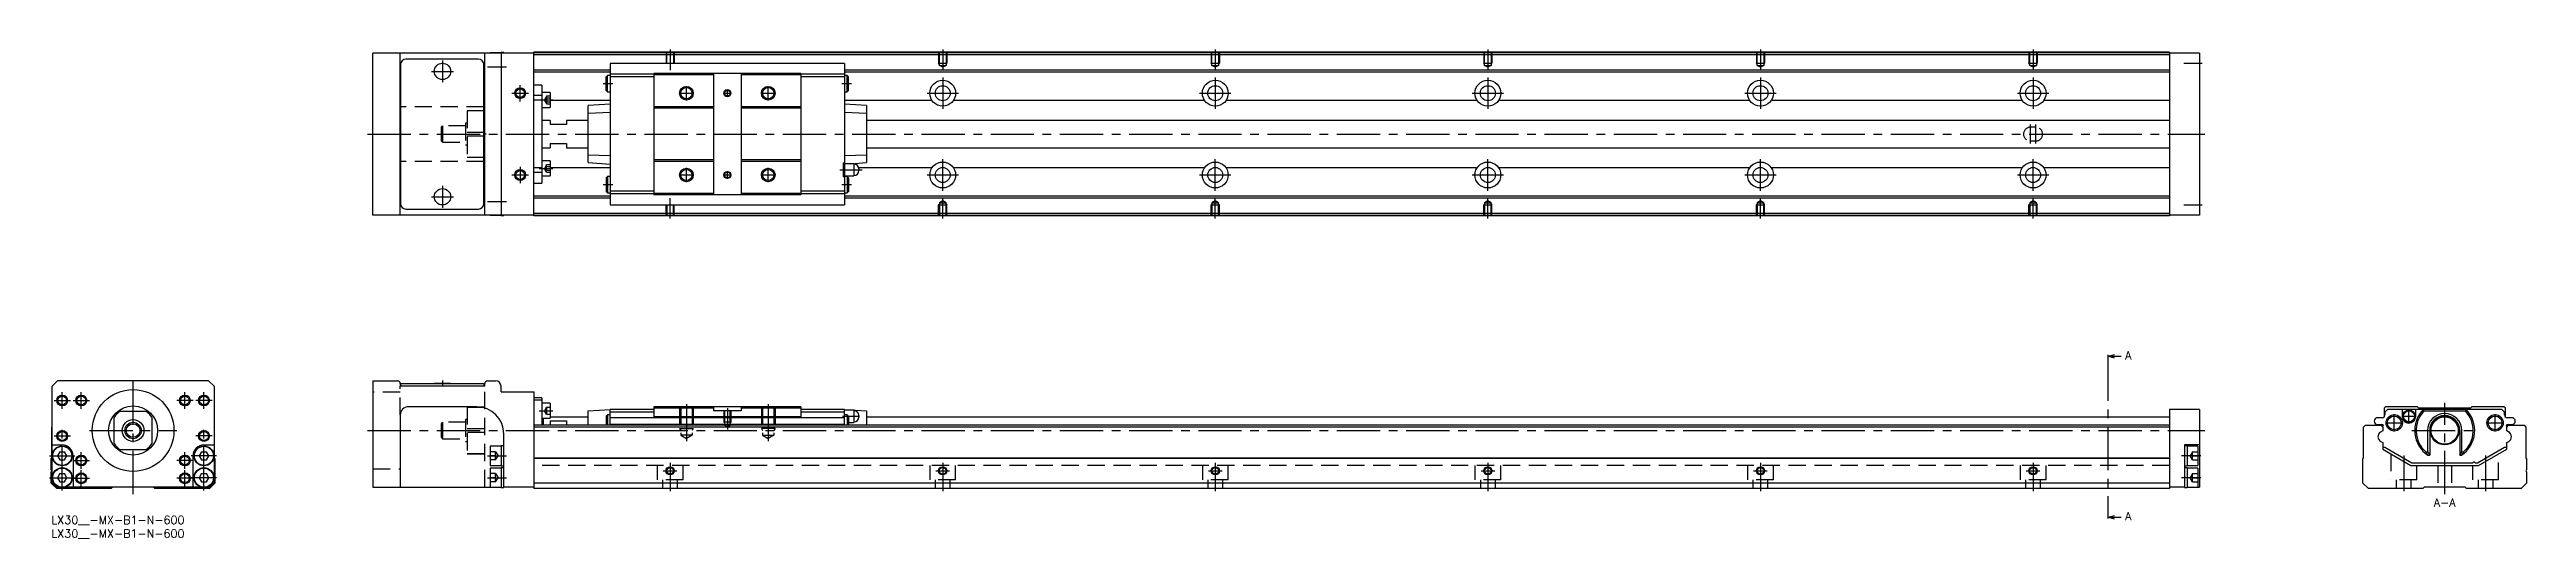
# Model space of a CAD drawing. Extents: x -1 to 908, y -8 to 171.
import ezdxf

# ---------------------------------------------------------------- set-up
doc = ezdxf.new("R2010")
doc.units = 0
doc.header["$LTSCALE"] = 0.5
doc.linetypes.add('CENTER', pattern=[50.8, 31.75, -6.35, 6.35, -6.35])
doc.linetypes.add('DASHED', pattern=[19.05, 12.7, -6.35])
for name, color, linetype in [('MSM_CENTER', 1, 'CENTER'), ('MSM_CONTINUOUS', 7, 'CONTINUOUS'), ('MSM_DASHED', 4, 'DASHED'), ('MSM_NARROW', 5, 'CONTINUOUS'), ('MSM_PART_NUMBER', 7, 'CONTINUOUS')]:
    doc.layers.add(name, color=color, linetype=linetype)
doc.styles.get("Standard").update_dxf_attribs({"font": 'txt.shx', "height": 3, "bigfont": 'bigfont.shx'})

# ---------------------------------------------------------------- blocks, each defined once
blk = doc.blocks.new('*U2')
at = {"layer": 'MSM_PART_NUMBER'}
blk.add_text('LX30__-MX-B1-N-600', height=3, dxfattribs=at).set_placement((0, -3))
blk = doc.blocks.new('*U3')
at = {"layer": 'MSM_PART_NUMBER'}
blk.add_text('LX30__-MX-B1-N-600', height=3, dxfattribs=at).set_placement((0, -8))

msp = doc.modelspace()

# ---------------------------------------------------------------- linework, layer by layer
at = {"layer": 'MSM_CENTER'}
for p, q in [((143.5, 167), (143.5, 159)), ((160, 164.7), (167, 164.7)), ((227, 171), (227, 163.49)), ((327, 171), (327, 163.49)), ((427, 171), (427, 163.49)), ((527, 171), (527, 163.49)), ((627, 171), (627, 163.49)), ((727, 171), (727, 163.49)), ((782.25, 166), (789, 166)), ((139.5, 163), (147.5, 163)), ((169, 155), (175, 155)), ((172, 152), (172, 158)), ((202.5, 158.5), (206, 158.5)), ((230.38, 155), (235.63, 155)), ((233, 152.37), (233, 157.62)), ((246.64, 155), (249.37, 155)), ((248, 153.63), (248, 156.36)), ((260.38, 155), (265.63, 155)), ((263, 152.37), (263, 157.62)), ((290, 158.5), (293.5, 158.5)), ((321.25, 155), (332.75, 155)), ((327, 160.75), (327, 149.25)), ((421.25, 155), (432.75, 155)), ((427, 160.75), (427, 149.25)), ((521.25, 155), (532.75, 155)), ((527, 160.75), (527, 149.25)), ((621.25, 155), (632.75, 155)), ((627, 160.75), (627, 149.25)), ((721.25, 155), (732.75, 155)), ((727, 160.75), (727, 149.25)), ((179, 152.55), (184, 152.55)), ((116, 140), (790, 140)), ((726, 136.5), (726, 143.5)), ((728, 136.5), (728, 143.5)), ((172, 128), (172, 122)), ((179, 127.44), (184, 127.44)), ((233, 122.37), (233, 127.62)), ((263, 122.37), (263, 127.62)), ((327, 119.25), (327, 130.75)), ((427, 119.25), (427, 130.75)), ((527, 119.25), (527, 130.75)), ((627, 119.25), (627, 130.75)), ((727, 119.25), (727, 130.75)), ((143.5, 121), (143.5, 113)), ((169, 125), (175, 125)), ((202.5, 121.5), (206, 121.5)), ((230.38, 125), (235.63, 125)), ((246.64, 125), (249.37, 125)), ((248, 123.63), (248, 126.36)), ((260.38, 125), (265.63, 125)), ((289.22, 126.9), (297.49, 126.9)), ((290, 121.5), (293.5, 121.5)), ((321.25, 125), (332.75, 125)), ((421.25, 125), (432.75, 125)), ((521.25, 125), (532.75, 125)), ((621.25, 125), (632.75, 125)), ((721.25, 125), (732.75, 125)), ((139.5, 117), (147.5, 117)), ((160, 115.3), (167, 115.3)), ((227, 109), (227, 116.51)), ((327, 109), (327, 116.51)), ((427, 109), (427, 116.51)), ((527, 109), (527, 116.51)), ((627, 109), (627, 116.51)), ((727, 109), (727, 116.51)), ((782.25, 114), (789, 114)), ((754.38, 58), (754.38, 0)), ((30, 8), (30, 51.5)), ((143.5, 49.61), (143.5, 47.49)), ((1, 42.3), (7, 42.3)), ((4, 39.3), (4, 45.3)), ((8, 42.3), (14, 42.3)), ((11, 39.3), (11, 45.3)), ((52, 42.3), (46, 42.3)), ((49, 39.3), (49, 45.3)), ((59, 42.3), (53, 42.3)), ((56, 39.3), (56, 45.3)), ((179, 38.55), (184, 38.55)), ((233, 41), (233, 27.41)), ((248, 39.5), (248, 31.69)), ((263, 41), (263, 27.41)), ((290.22, 36.5), (296.49, 36.5)), ((859.5, 30.95), (859.5, 37.25)), ((862.27, 36.5), (867.52, 36.5)), ((864.9, 33.87), (864.9, 39.12)), ((878, 8), (878, 41.5)), ((896.5, 30.95), (896.5, 37.25)), ((1, 29.3), (7, 29.3)), ((4, 9.35), (4, 32.3)), ((14, 31.3), (46, 31.3)), ((59, 29.3), (53, 29.3)), ((56, 9.35), (56, 32.3)), ((116, 31.3), (790, 31.3)), ((856.35, 34.1), (862.65, 34.1)), ((866, 31.3), (890, 31.3)), ((893.35, 34.1), (899.65, 34.1)), ((-0.65, 22), (8.65, 22)), ((8, 20.3), (14, 20.3)), ((11, 17.3), (11, 23.3)), ((52, 20.3), (46, 20.3)), ((49, 17.3), (49, 23.3)), ((60.65, 22), (51.35, 22)), ((160, 22), (167, 22)), ((227, 19.5), (227, 9)), ((327, 19.5), (327, 9)), ((427, 19.5), (427, 9)), ((527, 19.5), (527, 9)), ((627, 19.5), (627, 9)), ((727, 19.5), (727, 9)), ((788.5, 22), (781.5, 22)), ((863, 22.18), (863, 9)), ((893, 22.18), (893, 9)), ((-0.65, 14), (8.65, 14)), ((8, 13.8), (14, 13.8)), ((11, 10.8), (11, 16.8)), ((52, 13.8), (46, 13.8)), ((49, 10.8), (49, 16.8)), ((60.65, 14), (51.35, 14)), ((160, 14), (167, 14)), ((224.5, 16.5), (229.5, 16.5)), ((324.5, 16.5), (329.5, 16.5)), ((424.5, 16.5), (429.5, 16.5)), ((524.5, 16.5), (529.5, 16.5)), ((624.5, 16.5), (629.5, 16.5)), ((724.5, 16.5), (729.5, 16.5)), ((788.5, 14), (781.5, 14))]:
    msp.add_line(p, q, dxfattribs=at)
at = {"layer": 'MSM_CONTINUOUS'}
for p, q in [((118, 110.3), (118, 169.7)), ((177, 169.7), (118, 169.7)), ((128, 110.3), (128, 169.7)), ((128.1, 165.5), (128.1, 114.5)), ((156.7, 167.5), (130.1, 167.5)), ((158.7, 114.5), (158.7, 165.5)), ((159, 110.3), (159, 169.7)), ((161, 169.75), (161, 169.7)), ((165, 169.75), (161, 169.75)), ((166, 169.9), (165, 169.9)), ((165, 169.9), (165, 110.1)), ((166, 169.9), (166, 169.7)), ((777, 170), (177, 170)), ((177, 110), (177, 170)), ((777, 169.8), (177, 169.8)), ((777, 169.1), (177, 169.1)), ((291, 165.9), (205, 165.9)), ((205, 165.9), (205, 114.1)), ((291, 165.9), (291, 114.1)), ((777, 170), (777, 110)), ((788, 169.7), (777, 169.7)), ((788, 169.7), (788, 110.3)), ((128, 158.2), (128.1, 158.2)), ((158.7, 158.2), (159, 158.2)), ((205, 163.45), (177, 163.45)), ((205, 162.75), (177, 162.75)), ((180, 158), (177, 158)), ((180, 158), (180, 122)), ((183, 155.3), (180, 155.3)), ((183, 155.3), (183, 149.8)), ((204, 161.5), (203.5, 161)), ((203.5, 156), (203.5, 161)), ((203.5, 156), (204, 155.5)), ((205, 161.5), (204, 161.5)), ((204, 155.5), (204, 161.5)), ((204, 155.5), (205, 155.5)), ((221, 161.95), (205, 161.95)), ((221, 160.95), (205, 160.95)), ((275, 162.25), (221, 162.25)), ((221, 162.25), (221, 117.75)), ((242.9, 161.75), (221, 161.75)), ((242.9, 162.25), (242.9, 117.75)), ((253.1, 162.25), (253.1, 117.75)), ((275, 161.75), (253.1, 161.75)), ((275, 162.25), (275, 117.75)), ((291, 161.95), (275, 161.95)), ((291, 160.95), (275, 160.95)), ((777, 163.45), (291, 163.45)), ((777, 162.75), (291, 162.75)), ((292, 161.5), (291, 161.5)), ((291, 155.5), (292, 155.5)), ((292.5, 161), (292, 161.5)), ((292, 155.5), (292, 161.5)), ((292, 155.5), (292.5, 156)), ((292.5, 156), (292.5, 161)), ((128.1, 150), (128, 150)), ((159, 150), (158.7, 150)), ((159, 148.5), (158.7, 148.5)), ((159, 148.47), (158.7, 148.47)), ((180, 154.13), (177, 154.13)), ((180, 152.38), (177, 152.38)), ((180, 149.8), (183, 149.8)), ((205, 152.36), (183, 152.36)), ((205, 151), (197, 150.47)), ((197, 129.53), (197, 150.47)), ((205, 147.86), (197, 147.6)), ((242.9, 150), (221, 150)), ((242.9, 149.5), (221, 149.5)), ((275, 150), (253.1, 150)), ((275, 149.5), (253.1, 149.5)), ((323.05, 152.36), (291, 152.36)), ((299, 150.47), (291, 151)), ((299, 147.6), (291, 147.86)), ((299, 150.47), (299, 129.53)), ((423.05, 152.36), (330.95, 152.36)), ((523.05, 152.36), (430.95, 152.36)), ((623.05, 152.36), (530.95, 152.36)), ((723.05, 152.36), (630.95, 152.36)), ((777, 152.36), (730.95, 152.36)), ((158.7, 140.72), (159, 140.72)), ((159, 139.28), (158.7, 139.28)), ((183, 145), (180, 145)), ((183, 145), (183, 143.5)), ((189, 143.5), (183, 143.5)), ((183, 136.5), (189, 136.5)), ((183, 136.5), (183, 135)), ((189, 145), (189, 143.5)), ((197, 145), (189, 145)), ((189, 136.5), (189, 135)), ((777, 145), (299, 145)), ((128.1, 130), (128, 130)), ((159, 131.53), (158.7, 131.53)), ((159, 131.5), (158.7, 131.5)), ((159, 130), (158.7, 130)), ((180, 127.62), (177, 127.62)), ((180, 135), (183, 135)), ((183, 130.19), (180, 130.19)), ((183, 130.19), (183, 124.69)), ((205, 127.64), (183, 127.64)), ((189, 135), (197, 135)), ((197, 132.4), (205, 132.14)), ((197, 129.53), (205, 129)), ((242.9, 130.5), (221, 130.5)), ((242.9, 130), (221, 130)), ((275, 130.5), (253.1, 130.5)), ((275, 130), (253.1, 130)), ((290.5, 129.4), (290.5, 124.4)), ((290.5, 129.4), (291, 129.4)), ((291, 128.4), (290.5, 128.4)), ((291, 132.14), (299, 132.4)), ((294.45, 129.15), (291, 129.15)), ((293.26, 129.15), (299, 129.53)), ((294.45, 129.15), (294.45, 124.65)), ((323.05, 127.64), (296.14, 127.64)), ((299, 135), (777, 135)), ((423.05, 127.64), (330.95, 127.64)), ((523.05, 127.64), (430.95, 127.64)), ((623.05, 127.64), (530.95, 127.64)), ((723.05, 127.64), (630.95, 127.64)), ((777, 127.64), (730.95, 127.64)), ((128.1, 121.8), (128, 121.8)), ((159, 121.8), (158.7, 121.8)), ((180, 125.87), (177, 125.87)), ((177, 122), (180, 122)), ((180, 124.69), (183, 124.69)), ((204, 124.5), (203.5, 124)), ((203.5, 124), (203.5, 119)), ((203.5, 119), (204, 118.5)), ((204, 124.5), (204, 118.5)), ((205, 124.5), (204, 124.5)), ((204, 118.5), (205, 118.5)), ((221, 119.05), (205, 119.05)), ((242.9, 118.25), (221, 118.25)), ((275, 118.25), (253.1, 118.25)), ((291, 119.05), (275, 119.05)), ((290.5, 125.4), (291, 125.4)), ((290.5, 124.4), (291, 124.4)), ((291, 124.65), (294.45, 124.65)), ((292, 124.5), (291, 124.5)), ((291, 118.5), (292, 118.5)), ((292, 124.5), (292, 118.5)), ((292.5, 124), (292, 124.5)), ((292, 118.5), (292.5, 119)), ((292.5, 124), (292.5, 119)), ((296.2, 127.2), (296.2, 126.6)), ((177, 110.3), (118, 110.3)), ((130.1, 112.5), (156.7, 112.5)), ((161, 110.3), (161, 110.25)), ((161, 110.25), (165, 110.25)), ((165, 110.1), (166, 110.1)), ((166, 110.3), (166, 110.1)), ((205, 117.25), (177, 117.25)), ((205, 116.55), (177, 116.55)), ((777, 110.9), (177, 110.9)), ((777, 110.2), (177, 110.2)), ((777, 110), (177, 110)), ((221, 118.05), (205, 118.05)), ((205, 114.1), (291, 114.1)), ((275, 117.75), (221, 117.75)), ((291, 118.05), (275, 118.05)), ((777, 117.25), (291, 117.25)), ((777, 116.55), (291, 116.55)), ((788, 110.3), (777, 110.3)), ((754.38, 58.5), (756.88, 59.17)), ((754.38, 59), (754.38, 58)), ((756.88, 57.83), (754.38, 58.5)), ((754.38, 58.5), (759.38, 58.5)), ((2.3, 49.5), (0.3, 47.5)), ((0.3, 12), (0.3, 47.5)), ((57.7, 49.5), (2.3, 49.5)), ((59.7, 47.5), (57.7, 49.5)), ((59.7, 47.5), (59.7, 12)), ((118, 49.5), (118, 10.5)), ((118, 49.5), (127, 49.5)), ((128, 48.5), (128, 47.5)), ((159, 47.5), (128, 47.5)), ((128.1, 48.5), (128.1, 47.5)), ((128.1, 48.5), (158.7, 48.5)), ((140.5, 48.6), (146.5, 48.6)), ((140.5, 48.6), (140.5, 48.5)), ((146.5, 48.5), (146.5, 48.6)), ((158.7, 48.5), (158.7, 47.5)), ((159, 47.5), (159, 48.5)), ((160, 49.5), (163, 49.5)), ((165, 45.5), (165, 47.5)), ((165, 45.5), (177, 45.5)), ((177, 45.5), (177, 10)), ((34.82, 38.3), (25.18, 38.3)), ((128, 37), (128, 10.5)), ((156, 40), (131, 40)), ((180, 43.3), (177, 43.3)), ((180, 42.45), (177, 42.45)), ((180, 43.3), (180, 33.2)), ((183, 41.3), (180, 41.3)), ((183, 41.3), (183, 35.8)), ((197, 38.5), (205, 39)), ((197, 33.2), (197, 38.5)), ((204, 37.1), (203.5, 36.6)), ((203.5, 36.6), (203.5, 33.2)), ((205, 37.1), (204, 37.1)), ((204, 37.1), (204, 33.2)), ((221, 39), (205, 39)), ((205, 33.2), (205, 39)), ((221, 38), (205, 38)), ((221, 40), (221, 36.29)), ((275, 40), (221, 40)), ((242.9, 39.5), (221, 39.5)), ((242.9, 40), (242.9, 38.5)), ((253.1, 38.5), (242.9, 38.5)), ((253.1, 40), (253.1, 38.5)), ((275, 39.5), (253.1, 39.5)), ((275, 40), (275, 36.29)), ((291, 39), (275, 39)), ((291, 38), (275, 38)), ((291, 39), (299, 38.5)), ((291, 33.2), (291, 39)), ((294.45, 38.75), (291, 38.75)), ((292, 37.1), (291, 37.1)), ((292.5, 36.6), (292, 37.1)), ((292, 37.1), (292, 33.2)), ((292.5, 36.6), (292.5, 33.2)), ((294.45, 38.75), (294.45, 34.25)), ((296.2, 36.8), (296.2, 36.2)), ((299, 38.5), (299, 33.2)), ((777, 39), (777, 10)), ((788, 39), (777, 39)), ((788, 39), (788, 10.5)), ((856.25, 40), (855.75, 39.5)), ((855.75, 39.5), (855.75, 36.29)), ((857.05, 39), (856.05, 38)), ((856.05, 38), (856.05, 37)), ((868, 40), (856.25, 40)), ((898.95, 39), (857.05, 39)), ((862.4, 39), (862.4, 36.5)), ((867.4, 36.5), (867.4, 39)), ((868.5, 39.5), (868, 40)), ((887.5, 39.5), (868.5, 39.5)), ((870.14, 39), (870.4, 38.5)), ((870.4, 38.5), (885.6, 38.5)), ((885.6, 38.5), (885.86, 39)), ((888, 40), (887.5, 39.5)), ((899.75, 40), (888, 40)), ((899.95, 38), (898.95, 39)), ((900.25, 39.5), (899.75, 40)), ((899.95, 37), (899.95, 38)), ((900.25, 36.29), (900.25, 39.5)), ((0.2, 32.5), (0.3, 32.6)), ((0.2, 21.2), (0.2, 32.5)), ((23, 26.48), (23, 36.12)), ((37, 26.48), (37, 36.12)), ((59.7, 32.6), (59.8, 32.5)), ((59.8, 32.5), (59.8, 21.2)), ((166, 10.35), (166, 30)), ((777, 33.2), (177, 33.2)), ((777, 32.5), (177, 32.5)), ((180, 35.8), (183, 35.8)), ((180.5, 33.2), (180.5, 35.8)), ((183, 36.3), (197, 36.3)), ((183, 34.87), (189, 34.87)), ((183, 34.87), (183, 33.2)), ((189, 34.87), (189, 33.2)), ((291, 36), (205, 36)), ((291, 33.5), (205, 33.5)), ((275, 36.29), (221, 36.29)), ((292.5, 34.25), (294.45, 34.25)), ((299, 36.3), (777, 36.3)), ((848.2, 32.5), (848.9, 33.2)), ((848.2, 21.2), (848.2, 32.5)), ((848.9, 33.2), (854.55, 33.2)), ((855.05, 36), (853.35, 36)), ((853.35, 33.5), (854.75, 33.5)), ((855.25, 31.15), (854.5, 30.72)), ((854.55, 33.2), (855.25, 32.5)), ((855.2, 32.7), (855.2, 32.55)), ((855.25, 32.5), (855.25, 31.15)), ((871.74, 31.3), (871.74, 23.45)), ((872.5, 31.3), (872.5, 22.2)), ((883.5, 31.3), (883.5, 22.2)), ((884.26, 23.45), (884.26, 31.3)), ((900.75, 32.5), (901.45, 33.2)), ((900.75, 32.5), (901.45, 33.2)), ((900.75, 32.5), (900.8, 32.55)), ((900.75, 31.15), (900.75, 32.5)), ((900.75, 31.15), (900.75, 32.5)), ((901.4, 30.78), (900.75, 31.15)), ((901.4, 30.78), (900.75, 31.15)), ((900.75, 26.85), (901.5, 27.28)), ((900.75, 26.85), (901.5, 27.28)), ((900.8, 32.55), (900.8, 32.7)), ((902.65, 36), (900.95, 36)), ((901.25, 33.5), (902.65, 33.5)), ((901.45, 33.2), (907.1, 33.2)), ((907.1, 33.2), (907.8, 32.5)), ((907.8, 32.5), (907.8, 21.2)), ((0, 21), (0.2, 21.2)), ((0, 16.9), (0, 21)), ((0.3, 26), (4, 26)), ((3.13, 23.5), (2.27, 22)), ((2.27, 22), (3.13, 20.5)), ((3.13, 23.5), (4.87, 23.5)), ((3.13, 20.5), (4.87, 20.5)), ((5.73, 22), (4.87, 23.5)), ((4.87, 20.5), (5.73, 22)), ((8, 22), (8, 10.5)), ((25.18, 24.3), (34.82, 24.3)), ((52, 10.5), (52, 22)), ((55.13, 23.5), (54.27, 22)), ((54.27, 22), (55.13, 20.5)), ((55.13, 23.5), (56.87, 23.5)), ((55.13, 20.5), (56.87, 20.5)), ((56, 26), (59.7, 26)), ((57.73, 22), (56.87, 23.5)), ((56.87, 20.5), (57.73, 22)), ((59.8, 21.2), (60, 21)), ((60, 21), (60, 12)), ((165, 25.5), (161, 25.5)), ((161, 25.5), (161, 18.5)), ((161, 18.5), (165, 18.5)), ((166, 25.65), (165, 25.65)), ((165, 25.65), (165, 18.35)), ((165, 18.35), (166, 18.35)), ((777, 21.2), (177, 21.2)), ((777, 21), (177, 21)), ((788, 26), (782.5, 26)), ((782.5, 26), (782.5, 10.35)), ((783.5, 25.65), (782.5, 25.65)), ((782.5, 18.35), (783.5, 18.35)), ((783.5, 25.65), (783.5, 18.35)), ((787.5, 25.5), (783.5, 25.5)), ((783.5, 18.5), (787.5, 18.5)), ((787.5, 25.5), (787.5, 18.5)), ((848, 21), (848.2, 21.2)), ((848, 12), (848, 21)), ((854.6, 27.22), (855.25, 26.85)), ((855.25, 26.85), (855.25, 24.5)), ((855.25, 24.5), (865.64, 18.5)), ((855.7, 25.16), (856.1, 25.16)), ((856.1, 25.16), (865.91, 19.5)), ((865.64, 18.5), (890.36, 18.5)), ((865.91, 19.5), (888.35, 19.5)), ((871.07, 23.45), (871.74, 23.45)), ((871.74, 23.45), (872.5, 22.2)), ((871.82, 22.2), (872.5, 22.2)), ((883.5, 22.2), (884.26, 23.45)), ((883.5, 22.2), (884.18, 22.2)), ((884.26, 23.45), (884.93, 23.45)), ((889.15, 19.5), (890.09, 19.5)), ((890.09, 19.5), (899.9, 25.16)), ((890.36, 18.5), (900.75, 24.5)), ((899.9, 25.16), (900.3, 25.16)), ((900.75, 25.45), (900.75, 26.85)), ((900.75, 24.5), (900.75, 26.85)), ((907.8, 21.2), (908, 21)), ((908, 21), (908, 16.9)), ((0, 12), (0, 16.1)), ((2, 10), (0, 12)), ((1.8, 10.5), (0.3, 12)), ((2.96, 10.5), (1.8, 10.5)), ((22, 10), (2, 10)), ((3.13, 15.5), (2.27, 14)), ((2.27, 14), (3.13, 12.5)), ((3.13, 15.5), (4.87, 15.5)), ((3.13, 12.5), (4.87, 12.5)), ((5.73, 14), (4.87, 15.5)), ((4.87, 12.5), (5.73, 14)), ((54.96, 10.5), (5.04, 10.5)), ((22.5, 10.5), (22, 10)), ((38, 10), (37.5, 10.5)), ((58, 10), (38, 10)), ((55.13, 15.5), (54.27, 14)), ((54.27, 14), (55.13, 12.5)), ((55.13, 15.5), (56.87, 15.5)), ((55.13, 12.5), (56.87, 12.5)), ((57.73, 14), (56.87, 15.5)), ((56.87, 12.5), (57.73, 14)), ((58.2, 10.5), (57.04, 10.5)), ((60, 12), (58, 10)), ((59.7, 12), (58.2, 10.5)), ((118, 10.5), (165, 10.5)), ((165, 17.5), (161, 17.5)), ((161, 17.5), (161, 10.5)), ((166, 17.65), (165, 17.65)), ((165, 17.65), (165, 10.35)), ((165, 10.35), (166, 10.35)), ((177, 10.5), (166, 10.5)), ((777, 12), (177, 12)), ((777, 10), (177, 10)), ((782.5, 10.5), (777, 10.5)), ((783.5, 17.65), (782.5, 17.65)), ((782.5, 10.35), (783.5, 10.35)), ((783.5, 17.65), (783.5, 10.35)), ((787.5, 17.5), (783.5, 17.5)), ((783.5, 10.5), (788, 10.5)), ((787.5, 17.5), (787.5, 10.5)), ((850, 10), (848, 12)), ((870, 10), (850, 10)), ((870.5, 10.5), (870, 10)), ((885.5, 10.5), (870.5, 10.5)), ((886, 10), (885.5, 10.5)), ((906, 10), (886, 10)), ((908, 12), (906, 10)), ((908, 16.1), (908, 12)), ((754.38, -0.5), (756.88, 0.17)), ((754.38, 0), (754.38, -1)), ((756.88, -1.17), (754.38, -0.5)), ((754.38, -0.5), (759.38, -0.5))]:
    msp.add_line(p, q, dxfattribs=at)
for centre, radius in [((143.5, 163), 3), ((172, 155), 1.62), ((233, 155), 2.07), ((248, 155), 1.06), ((263, 155), 2.07), ((327, 155), 4.75), ((327, 155), 2.75), ((427, 155), 4.75), ((427, 155), 2.75), ((527, 155), 4.75), ((527, 155), 2.75), ((627, 155), 4.75), ((627, 155), 2.75), ((727, 155), 4.75), ((727, 155), 2.75), ((327, 125), 4.75), ((327, 125), 2.75), ((427, 125), 4.75), ((427, 125), 2.75), ((527, 125), 4.75), ((527, 125), 2.75), ((627, 125), 4.75), ((627, 125), 2.75), ((727, 125), 4.75), ((727, 125), 2.75), ((143.5, 117), 3), ((172, 125), 1.62), ((233, 125), 2.07), ((248, 125), 1.06), ((263, 125), 2.07), ((30, 31.3), 15), ((4, 42.3), 1.62), ((11, 42.3), 1.62), ((30, 31.3), 9), ((49, 42.3), 1.62), ((56, 42.3), 1.62), ((859.5, 34.1), 3), ((859.5, 34.1), 2.5), ((864.9, 36.5), 2.25), ((864.9, 36.5), 2.05), ((878, 31.3), 5.3), ((896.5, 34.1), 3), ((896.5, 34.1), 2.5), ((4, 29.3), 1.62), ((30, 31.3), 4), ((30, 31.3), 3), ((30, 31.3), 2.5), ((56, 29.3), 1.62), ((878, 31.3), 5), ((4, 22), 3.65), ((4, 22), 3.5), ((11, 20.3), 1.62), ((49, 20.3), 1.62), ((56, 22), 3.65), ((56, 22), 3.5), ((4, 14), 3.65), ((4, 14), 3.5), ((11, 13.8), 1.62), ((49, 13.8), 1.62), ((56, 14), 3.65), ((56, 14), 3.5), ((227, 16.5), 1.23), ((327, 16.5), 1.23), ((427, 16.5), 1.23), ((527, 16.5), 1.23), ((627, 16.5), 1.23), ((727, 16.5), 1.23)]:
    msp.add_circle(centre, radius, dxfattribs=at)
for centre, radius, start, end in [((130.1, 165.5), 2, 90, 180), ((156.7, 165.5), 2, 0, 90), ((294.45, 127.2), 1.75, 0, 90), ((294.45, 126.6), 1.75, 270, 0), ((130.1, 114.5), 2, 180, 270), ((156.7, 114.5), 2, 270, 0), ((127, 48.5), 1, 0, 90), ((160, 48.5), 1, 90, 180), ((163, 47.5), 2, 0, 90), ((30, 31.3), 8.5, 124.56032, 145.43968), ((30, 31.3), 8.5, 34.56032, 55.43968), ((131, 37), 3, 90, 180), ((156, 30), 10, 0, 90), ((294.45, 36.8), 1.75, 0, 90), ((855.05, 37), 1, 270, 0), ((864.9, 36.5), 2.5, 180, 0), ((878, 31.3), 11, 135.573, 235.81959), ((878, 31.3), 10.47, 136.57129, 228.55525), ((878, 31.3), 6.26, 0, 180), ((878, 31.3), 5.5, 0, 180), ((878, 31.3), 11, 304.18041, 44.427), ((878, 31.3), 10.47, 311.44475, 43.42871), ((900.95, 37), 1, 180, 270), ((294.45, 36.2), 1.75, 270, 0), ((853.35, 34.75), 1.25, 90, 270), ((855.65, 28.85), 2.2, 121.45533, 176.01903), ((855.65, 29.15), 2.2, 183.98097, 241.45517), ((854.75, 32.5), 1, 41.23398, 90), ((855.7, 32.7), 0.5, 113.32535, 180), ((901.25, 32.5), 1, 90, 138.76602), ((900.3, 32.7), 0.5, 0, 66.67465), ((900.35, 28.85), 2.2, 3.98097, 61.45517), ((900.35, 29.15), 2.2, 301.45533, 356.01903), ((902.65, 34.75), 1.25, 270, 90), ((4, 22), 4, 0, 90), ((30, 31.3), 8.5, 214.56032, 235.43968), ((30, 31.3), 8.5, 304.56032, 325.43968), ((56, 22), 4, 90, 180), ((855.7, 25.66), 0.5, 205.84193, 270), ((879, 27.35), 8.83, 206.14749, 215.62533), ((877, 27.35), 8.84, 324.37545, 333.85173), ((888.75, 19.2), 0.5, 36.8699, 143.1301), ((900.3, 25.66), 0.5, 270, 334.15807), ((-0.3, 16.5), 0.5, 306.8699, 53.1301), ((2.3, 12.5), 2, 216.8699, 233.1301), ((57.7, 12.5), 2, 306.8699, 323.1301), ((908.3, 16.5), 0.5, 126.8699, 233.1301)]:
    msp.add_arc(centre, radius, start, end, dxfattribs=at)
at = {"layer": 'MSM_DASHED'}
for p, q in [((225.5, 170), (225.5, 166)), ((225.56, 165.9), (225.5, 166)), ((225.5, 166), (228.5, 166)), ((225.77, 165.9), (225.77, 170)), ((228.23, 170), (228.23, 165.9)), ((228.44, 165.9), (228.5, 166)), ((228.5, 170), (228.5, 166)), ((325.5, 170), (325.5, 166)), ((325.77, 165.53), (325.5, 166)), ((325.5, 166), (328.5, 166)), ((325.77, 165.2), (325.77, 170)), ((325.77, 165.2), (328.23, 165.2)), ((327, 164.49), (325.77, 165.2)), ((328.23, 165.2), (327, 164.49)), ((328.23, 170), (328.23, 165.2)), ((328.23, 165.53), (328.5, 166)), ((328.5, 170), (328.5, 166)), ((425.5, 170), (425.5, 166)), ((425.77, 165.53), (425.5, 166)), ((425.5, 166), (428.5, 166)), ((425.77, 165.2), (425.77, 170)), ((425.77, 165.2), (428.23, 165.2)), ((427, 164.49), (425.77, 165.2)), ((428.23, 165.2), (427, 164.49)), ((428.23, 170), (428.23, 165.2)), ((428.23, 165.53), (428.5, 166)), ((428.5, 170), (428.5, 166)), ((525.5, 170), (525.5, 166)), ((525.77, 165.53), (525.5, 166)), ((525.5, 166), (528.5, 166)), ((525.77, 165.2), (525.77, 170)), ((525.77, 165.2), (528.23, 165.2)), ((527, 164.49), (525.77, 165.2)), ((528.23, 165.2), (527, 164.49)), ((528.23, 170), (528.23, 165.2)), ((528.23, 165.53), (528.5, 166)), ((528.5, 170), (528.5, 166)), ((625.5, 170), (625.5, 166)), ((625.77, 165.53), (625.5, 166)), ((625.5, 166), (628.5, 166)), ((625.77, 165.2), (625.77, 170)), ((625.77, 165.2), (628.23, 165.2)), ((627, 164.49), (625.77, 165.2)), ((628.23, 165.2), (627, 164.49)), ((628.23, 170), (628.23, 165.2)), ((628.23, 165.53), (628.5, 166)), ((628.5, 170), (628.5, 166)), ((725.5, 170), (725.5, 166)), ((725.77, 165.53), (725.5, 166)), ((725.5, 166), (728.5, 166)), ((725.77, 165.2), (725.77, 170)), ((725.77, 165.2), (728.23, 165.2)), ((727, 164.49), (725.77, 165.2)), ((728.23, 165.2), (727, 164.49)), ((728.23, 170), (728.23, 165.2)), ((728.23, 165.53), (728.5, 166)), ((728.5, 170), (728.5, 166)), ((158.7, 150), (128.1, 150)), ((152.5, 148.5), (152.5, 131.5)), ((158.7, 148.5), (152.5, 148.5)), ((158.7, 148.47), (152.5, 148.47)), ((181.7, 153.8), (180.98, 152.55)), ((181.7, 151.3), (180.98, 152.55)), ((181.7, 154), (183, 154)), ((181.7, 154), (181.7, 151.11)), ((181.7, 153.28), (183, 153.28)), ((181.7, 151.83), (183, 151.83)), ((181.7, 151.11), (183, 151.11)), ((143.5, 143), (143, 142.5)), ((143, 142.5), (143, 137.5)), ((143, 137.5), (143.5, 137)), ((143.5, 143), (143.5, 137)), ((152, 143), (143.5, 143)), ((143.5, 137), (152, 137)), ((152, 144), (152, 136)), ((152.5, 144), (152, 144)), ((152.5, 140.72), (158.7, 140.72)), ((158.7, 139.28), (152.5, 139.28)), ((159.5, 140), (159, 140)), ((728, 142.5), (726, 142.5)), ((726, 137.5), (728, 137.5)), ((158.7, 130), (128.1, 130)), ((152, 136), (152.5, 136)), ((152.5, 131.53), (158.7, 131.53)), ((152.5, 131.5), (158.7, 131.5)), ((181.7, 128.69), (180.98, 127.44)), ((181.7, 126.19), (180.98, 127.44)), ((181.7, 128.89), (183, 128.89)), ((181.7, 126), (181.7, 128.89)), ((181.7, 128.17), (183, 128.17)), ((181.7, 126.72), (183, 126.72)), ((181.7, 126), (183, 126)), ((225.56, 114.1), (225.5, 114)), ((225.5, 110), (225.5, 114)), ((225.5, 114), (228.5, 114)), ((225.77, 114.1), (225.77, 110)), ((228.23, 110), (228.23, 114.1)), ((228.44, 114.1), (228.5, 114)), ((228.5, 110), (228.5, 114)), ((325.77, 114.47), (325.5, 114)), ((325.5, 110), (325.5, 114)), ((325.5, 114), (328.5, 114)), ((327, 115.51), (325.77, 114.8)), ((325.77, 114.8), (325.77, 110)), ((325.77, 114.8), (328.23, 114.8)), ((328.23, 114.8), (327, 115.51)), ((328.23, 110), (328.23, 114.8)), ((328.23, 114.47), (328.5, 114)), ((328.5, 110), (328.5, 114)), ((425.77, 114.47), (425.5, 114)), ((425.5, 110), (425.5, 114)), ((425.5, 114), (428.5, 114)), ((427, 115.51), (425.77, 114.8)), ((425.77, 114.8), (425.77, 110)), ((425.77, 114.8), (428.23, 114.8)), ((428.23, 114.8), (427, 115.51)), ((428.23, 110), (428.23, 114.8)), ((428.23, 114.47), (428.5, 114)), ((428.5, 110), (428.5, 114)), ((525.77, 114.47), (525.5, 114)), ((525.5, 110), (525.5, 114)), ((525.5, 114), (528.5, 114)), ((527, 115.51), (525.77, 114.8)), ((525.77, 114.8), (525.77, 110)), ((525.77, 114.8), (528.23, 114.8)), ((528.23, 114.8), (527, 115.51)), ((528.23, 110), (528.23, 114.8)), ((528.23, 114.47), (528.5, 114)), ((528.5, 110), (528.5, 114)), ((625.77, 114.47), (625.5, 114)), ((625.5, 110), (625.5, 114)), ((625.5, 114), (628.5, 114)), ((627, 115.51), (625.77, 114.8)), ((625.77, 114.8), (625.77, 110)), ((625.77, 114.8), (628.23, 114.8)), ((628.23, 114.8), (627, 115.51)), ((628.23, 110), (628.23, 114.8)), ((628.23, 114.47), (628.5, 114)), ((628.5, 110), (628.5, 114)), ((725.77, 114.47), (725.5, 114)), ((725.5, 110), (725.5, 114)), ((725.5, 114), (728.5, 114)), ((727, 115.51), (725.77, 114.8)), ((725.77, 114.8), (725.77, 110)), ((725.77, 114.8), (728.23, 114.8)), ((728.23, 114.8), (727, 115.51)), ((728.23, 110), (728.23, 114.8)), ((728.23, 114.47), (728.5, 114)), ((728.5, 110), (728.5, 114)), ((128, 37), (128, 47.5)), ((159, 10.5), (159, 47.5)), ((128, 45.3), (118, 45.3)), ((152.5, 39.8), (152.5, 22.8)), ((159, 39.8), (152.5, 39.8)), ((159, 39.77), (152.5, 39.77)), ((181.7, 39.8), (180.98, 38.55)), ((181.7, 37.3), (180.98, 38.55)), ((181.7, 39.8), (183, 39.8)), ((181.7, 39.8), (181.7, 37.3)), ((181.7, 38.55), (183, 38.55)), ((181.7, 37.3), (183, 37.3)), ((230.5, 40), (230.5, 32)), ((230.93, 40), (230.93, 29.6)), ((235.07, 40), (235.07, 29.6)), ((235.5, 40), (235.5, 32)), ((246.7, 38.5), (246.7, 34.5)), ((246.94, 38.5), (246.94, 33.3)), ((249.06, 33.3), (249.06, 38.5)), ((249.3, 38.5), (249.3, 34.5)), ((260.5, 40), (260.5, 32)), ((260.93, 40), (260.93, 29.6)), ((265.07, 40), (265.07, 29.6)), ((265.5, 40), (265.5, 32)), ((143.5, 34.3), (143, 33.8)), ((143, 33.8), (143, 28.8)), ((143, 28.8), (143.5, 28.3)), ((143.5, 34.3), (143.5, 28.3)), ((152, 34.3), (143.5, 34.3)), ((143.5, 28.3), (152, 28.3)), ((152, 35.3), (152, 27.3)), ((152.5, 35.3), (152, 35.3)), ((152, 27.3), (152.5, 27.3)), ((152.5, 32.02), (159, 32.02)), ((159, 30.58), (152.5, 30.58)), ((230.5, 32), (230.93, 31.25)), ((230.5, 32), (235.5, 32)), ((235.07, 29.6), (230.93, 29.6)), ((230.93, 29.6), (233, 28.41)), ((235.07, 29.6), (233, 28.41)), ((235.5, 32), (235.07, 31.25)), ((246.7, 34.5), (246.94, 34.08)), ((246.7, 34.5), (249.3, 34.5)), ((246.94, 33.3), (248, 32.69)), ((249.06, 33.3), (246.94, 33.3)), ((248, 32.69), (249.06, 33.3)), ((249.3, 34.5), (249.06, 34.08)), ((265.5, 32), (260.5, 32)), ((260.5, 32), (260.93, 31.25)), ((260.93, 29.6), (265.07, 29.6)), ((260.93, 29.6), (263, 28.41)), ((265.07, 29.6), (263, 28.41)), ((265.5, 32), (265.07, 31.25)), ((152.5, 22.83), (159, 22.83)), ((152.5, 22.8), (159, 22.8)), ((163, 23.5), (161, 23.5)), ((163, 22), (161, 22)), ((163, 20.5), (161, 20.5)), ((163, 20.5), (163, 23.5)), ((163, 23.5), (163.87, 22)), ((163, 20.5), (163.87, 22)), ((777, 18.5), (177, 18.5)), ((222.25, 18.5), (222.25, 13.2)), ((231.75, 13.2), (231.75, 18.5)), ((322.25, 18.5), (322.25, 13.2)), ((331.75, 13.2), (331.75, 18.5)), ((422.25, 18.5), (422.25, 13.2)), ((431.75, 13.2), (431.75, 18.5)), ((522.25, 18.5), (522.25, 13.2)), ((531.75, 13.2), (531.75, 18.5)), ((622.25, 18.5), (622.25, 13.2)), ((631.75, 13.2), (631.75, 18.5)), ((722.25, 18.5), (722.25, 13.2)), ((731.75, 13.2), (731.75, 18.5)), ((785.5, 23.5), (784.63, 22)), ((785.5, 20.5), (784.63, 22)), ((785.5, 20.5), (785.5, 23.5)), ((785.5, 23.5), (787.5, 23.5)), ((785.5, 22), (787.5, 22)), ((785.5, 20.5), (787.5, 20.5)), ((858.25, 22.77), (858.25, 13.2)), ((867.75, 13.2), (867.75, 18.5)), ((875.5, 18.5), (875.5, 10.5)), ((880.5, 18.5), (880.5, 10.5)), ((888.25, 18.5), (888.25, 13.2)), ((897.75, 13.2), (897.75, 22.77)), ((118, 17.3), (128, 17.3)), ((163, 15.5), (161, 15.5)), ((163, 14), (161, 14)), ((163, 12.5), (161, 12.5)), ((163, 12.5), (163, 15.5)), ((163, 15.5), (163.87, 14)), ((163, 12.5), (163.87, 14)), ((231.75, 13.2), (222.25, 13.2)), ((224.25, 13.2), (224.25, 10)), ((229.75, 10), (229.75, 13.2)), ((331.75, 13.2), (322.25, 13.2)), ((324.25, 13.2), (324.25, 10)), ((329.75, 10), (329.75, 13.2)), ((431.75, 13.2), (422.25, 13.2)), ((424.25, 13.2), (424.25, 10)), ((429.75, 10), (429.75, 13.2)), ((531.75, 13.2), (522.25, 13.2)), ((524.25, 13.2), (524.25, 10)), ((529.75, 10), (529.75, 13.2)), ((631.75, 13.2), (622.25, 13.2)), ((624.25, 13.2), (624.25, 10)), ((629.75, 10), (629.75, 13.2)), ((731.75, 13.2), (722.25, 13.2)), ((724.25, 13.2), (724.25, 10)), ((729.75, 10), (729.75, 13.2)), ((785.5, 15.5), (784.63, 14)), ((785.5, 12.5), (784.63, 14)), ((785.5, 12.5), (785.5, 15.5)), ((785.5, 15.5), (787.5, 15.5)), ((785.5, 14), (787.5, 14)), ((785.5, 12.5), (787.5, 12.5)), ((867.75, 13.2), (858.25, 13.2)), ((860.25, 13.2), (860.25, 10)), ((865.75, 10), (865.75, 13.2)), ((897.75, 13.2), (888.25, 13.2)), ((890.25, 13.2), (890.25, 10)), ((895.75, 10), (895.75, 13.2))]:
    msp.add_line(p, q, dxfattribs=at)
for centre, start, end in [((726, 140), 90, 270), ((728, 140), 270, 90)]:
    msp.add_arc(centre, 2.5, start, end, dxfattribs=at)
at = {"layer": 'MSM_NARROW'}
for centre, radius in [((172, 155), 2), ((233, 155), 2.5), ((248, 155), 1.3), ((263, 155), 2.5), ((233, 125), 2.5), ((263, 125), 2.5), ((172, 125), 2), ((248, 125), 1.3), ((4, 42.3), 2), ((11, 42.3), 2), ((49, 42.3), 2), ((56, 42.3), 2), ((4, 29.3), 2), ((56, 29.3), 2), ((11, 20.3), 2), ((49, 20.3), 2), ((11, 13.8), 2), ((49, 13.8), 2), ((227, 16.5), 1.5), ((327, 16.5), 1.5), ((427, 16.5), 1.5), ((527, 16.5), 1.5), ((627, 16.5), 1.5), ((727, 16.5), 1.5)]:
    msp.add_circle(centre, radius, dxfattribs=at)

# ---------------------------------------------------------------- block references
at = {"layer": 'MSM_CONTINUOUS'}
for name in ['*U2', '*U3']:
    msp.add_blockref(name, (0, 0), dxfattribs=at)

# ---------------------------------------------------------------- texts
at = {"layer": 'MSM_PART_NUMBER'}
for s, p in [('A', (760.79, 57.37)), ('A', (760.79, -1.63)), ('A-A', (874.01, 3.36))]:
    msp.add_text(s, height=3, dxfattribs=at).set_placement(p)

doc.saveas('drawing.dxf')
